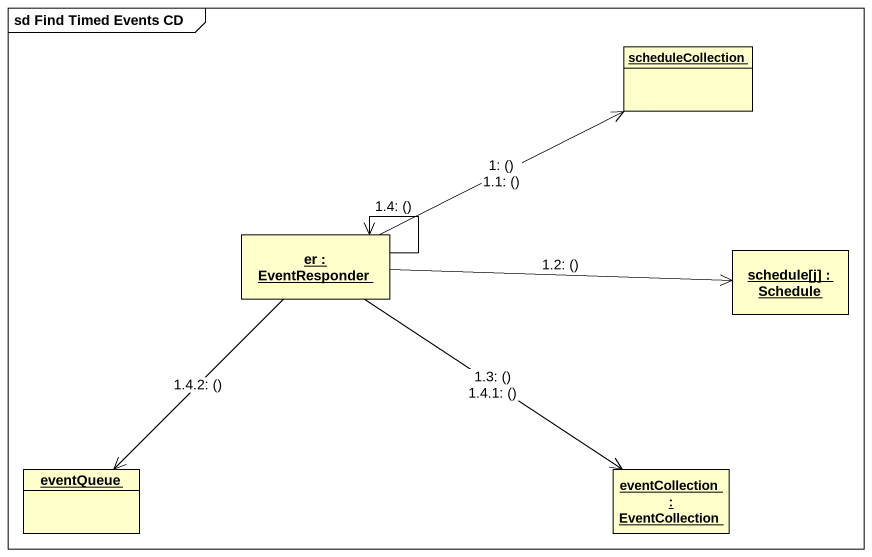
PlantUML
@startuml
mainframe sd Find Timed Events CD
hide circle
hide empty members
object scheduleCollection
object "er : EventResponder" as er
object "schedule[j] : Schedule" as schedule_j
object eventQueue
object "eventCollection : EventCollection" as eventCollection
er -right-> scheduleCollection : 1: ()\n1.1: ()
er -right-> schedule_j : 1.2: ()
er --> eventCollection : 1.3: ()\n1.4.1: ()
er --> er : 1.4: ()
er --> eventQueue : 1.4.2: ()
@enduml
